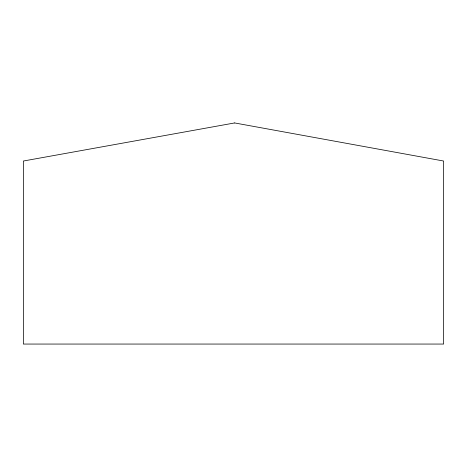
<?xml version="1.0" encoding="UTF-8"?>
<svg xmlns="http://www.w3.org/2000/svg" width="467" height="467" viewBox="0 0 467 467"><rect width="100%" height="100%" fill="white"/><g stroke="black" fill="none" stroke-linecap="round" stroke-linejoin="round"><path stroke-width="0.7" d="M234.638 122.944L23.35 161.027L23.35 344.056L443.65 344.056L443.65 161.027L234.638 122.944"/></g></svg>
